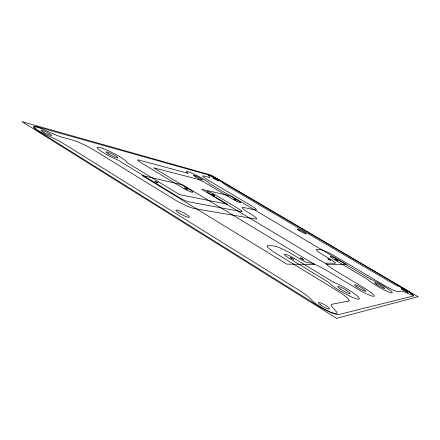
<?xml version="1.0" encoding="UTF-8"?>
<svg xmlns="http://www.w3.org/2000/svg" width="440" height="440" viewBox="0 0 440 440"><rect width="100%" height="100%" fill="white"/><g stroke="black" fill="none" stroke-linecap="round" stroke-linejoin="round"><path stroke-width="0.66" d="M214.577 195.388L212.097 194.068L214.533 195.415M300.559 257.961L303.402 259.562L300.586 257.939M157.944 182.793L154.957 181.28L157.916 182.831M293.375 259.232L290.395 257.587L293.343 259.276M337.623 260.519L335.181 259.193L337.623 260.519M330.385 260.315L327.855 258.907L330.385 260.315M187.418 189.354L184.701 187.924L187.418 189.354M236.077 200.184L233.789 198.924L236.082 200.173M418 296.714L336.589 318.346L22 121.655L211.354 175.175L418 296.714M413.589 295.916L338.822 314.545A19.184 3.388 29.8 0 1 317.554 305.481L38.605 131.225A16.945 2.382 25.9 0 1 37.235 126.825L207.95 174.779A10.631 1.062 28 0 1 220.49 180.84L405.168 289.487A12.012 1.271 29.7 0 1 413.589 295.916M348.546 301.087L331.942 304.233A20.884 3.553 30.1 0 0 332.404 307.153L336.1 311.355A14.977 2.657 29.8 0 1 328.554 311.179A14.977 2.657 29.8 0 1 311.647 300.064L311.262 299.596A21.582 3.922 29.4 0 0 299.789 290.697L64.284 144.051A19.47 2.849 25.9 0 0 49.731 136.494L48.686 136.037A13.211 1.854 25.9 0 1 34.595 127.743A13.211 1.854 25.9 0 1 44.083 129.822L53.059 133.782A18.106 2.442 26 0 0 62.26 137.242L72.001 139.904A17.76 2.448 26.4 0 1 94.067 150.145L173.349 198.907A17.38 2.53 27.5 0 0 194.722 208.659L255.679 219.01A14.196 1.716 28.3 0 0 249.304 213.098A13.701 1.601 28.4 0 1 243.227 207.465L255.47 209.946A12.969 1.43 28.2 0 0 249.64 204.738L208.494 180.373A12.304 1.276 27.9 0 1 203.902 176.011L208.692 177.32A12.018 1.21 27.8 0 0 209.71 176.968L208.654 175.692A8.25 0.82 28 0 1 214.412 177.628A8.25 0.82 28 0 1 222.97 182.837L223.102 182.985A11.682 1.161 28.1 0 0 228.723 186.868L389.054 281.298A12.958 1.348 29.6 0 0 398.772 286.396L399.306 286.632A9.334 0.985 29.7 0 1 410.729 293.166A9.334 0.985 29.7 0 1 410.047 294.382L405.229 292.27A13.8 1.496 29.9 0 0 401.407 291.077L398.084 291.704A13.86 1.546 29.7 0 1 383.642 285.005L335.736 256.619A13.816 1.595 29.2 0 0 320.804 249.629L316.959 249.332A14.064 1.655 29.1 0 0 324.968 256.102L330.963 259.672A7.249 0.88 29.2 0 1 335.203 263.241L326.772 263.12A15.301 1.942 29.4 0 0 335.736 270.848L363.556 287.546A16.242 2.156 29.7 0 1 373.852 296.291A16.242 2.156 29.7 0 1 356.538 288.431L327.69 271.04A16.539 2.288 29.3 0 0 309.733 262.873L308.786 262.856A8.184 1.133 29 0 1 299.585 258.671L292.776 254.551A16.814 2.393 28.9 0 0 273.966 245.988L268.213 245.542A17.182 2.502 28.8 0 0 276.617 253.776L337.365 290.851A18.727 2.904 29.6 0 1 348.546 301.087M314.512 264.369L286.803 264.149L141.988 175.434L182.864 184.916L314.512 264.369M346.786 264.627L327.019 264.468L201.553 189.25L231.407 196.169L346.786 264.627M241.588 211.657L188.749 201.79A8.47 1.205 27.6 0 1 178.409 197.043L118.239 160.204A16.533 2.178 26.8 0 1 97.675 148.5A16.533 2.178 26.8 0 1 110.534 151.784A16.533 2.178 26.8 0 1 126.693 162.365L179.443 194.563L227.425 204.27L210.452 194.095A7.062 0.842 27.9 0 1 207.757 191.417A7.062 0.842 27.9 0 1 216.156 195.371L238.524 208.747A7.139 0.869 28.2 0 1 241.588 211.657M198.231 179.35L153.593 167.783L189.376 189.393A7.689 0.99 27.6 0 1 191.983 192.247A7.689 0.99 27.6 0 1 182.661 187.897L140.613 162.443A7.568 0.935 27.2 0 1 138.677 160.012L188.051 173.294A12.925 1.403 27.8 0 1 194.612 174.372A12.925 1.403 27.8 0 1 209.336 183.464L237.38 200.107A6.572 0.737 28.1 0 1 240.163 202.686A6.572 0.737 28.1 0 1 232.419 199.001L203.99 182.1A12.925 1.403 27.8 0 1 198.231 179.35M370.48 279.114L338.113 259.903A6.996 0.814 29.2 0 0 330.534 256.372A6.996 0.814 29.2 0 0 334.653 259.793L367.549 279.351A14.465 1.689 29.7 0 0 385.231 290.439A14.465 1.689 29.7 0 0 389.763 290.076A14.465 1.689 29.7 0 0 370.48 279.114M333.295 282.084L294.454 258.511A8.536 1.232 29 0 0 284.851 254.172A8.536 1.232 29 0 0 289.25 258.341L328.845 282.436A17.716 2.585 29.7 0 0 349.954 296.192A17.716 2.585 29.7 0 0 356.824 295.642A17.716 2.585 29.7 0 0 333.295 282.084M213.989 178.629A3.537 0.352 28 0 0 218.944 180.95A3.537 0.352 28 0 0 214.572 178.25A3.537 0.352 28 0 0 213.989 178.629M402.573 289.707A3.998 0.424 29.7 0 0 408.084 292.474A3.998 0.424 29.7 0 0 403.216 289.234A3.998 0.424 29.7 0 0 402.573 289.707M320.441 304.843A6.419 1.139 29.8 0 0 329.483 308.995A6.419 1.139 29.8 0 0 321.932 303.43A6.419 1.139 29.8 0 0 320.441 304.843M43.225 132.105A5.66 0.792 25.9 0 0 51.398 135.399A5.66 0.792 25.9 0 0 44.396 131.153A5.66 0.792 25.9 0 0 43.225 132.105M340.159 288.926A7.084 1.034 29.7 0 0 350.009 293.579A7.084 1.034 29.7 0 0 341.473 287.617A7.084 1.034 29.7 0 0 340.159 288.926M376.794 284.592A5.786 0.676 29.7 0 0 384.637 288.393A5.786 0.676 29.7 0 0 377.41 283.597A5.786 0.676 29.7 0 0 376.794 284.592M108.499 153.94A6.611 0.869 26.8 0 0 117.893 157.905A6.611 0.869 26.8 0 0 109.654 152.834A6.611 0.869 26.8 0 0 108.499 153.94M356.818 286.952A6.496 0.864 29.7 0 0 365.75 291.22A6.496 0.864 29.7 0 0 357.792 285.791A6.496 0.864 29.7 0 0 356.818 286.952M195.388 176.798A5.17 0.561 27.8 0 0 202.488 179.993A5.17 0.561 27.8 0 0 195.872 175.956A5.17 0.561 27.8 0 0 195.388 176.798M299.145 230.555A5.033 0.533 28.8 0 0 306.18 233.943A5.033 0.533 28.8 0 0 300.053 229.994A5.033 0.533 28.8 0 0 299.145 230.555M178.354 212.586A7.64 1.227 27.5 0 0 189.327 217.256A7.64 1.227 27.5 0 0 180.142 211.129A7.64 1.227 27.5 0 0 178.354 212.586"/></g></svg>
